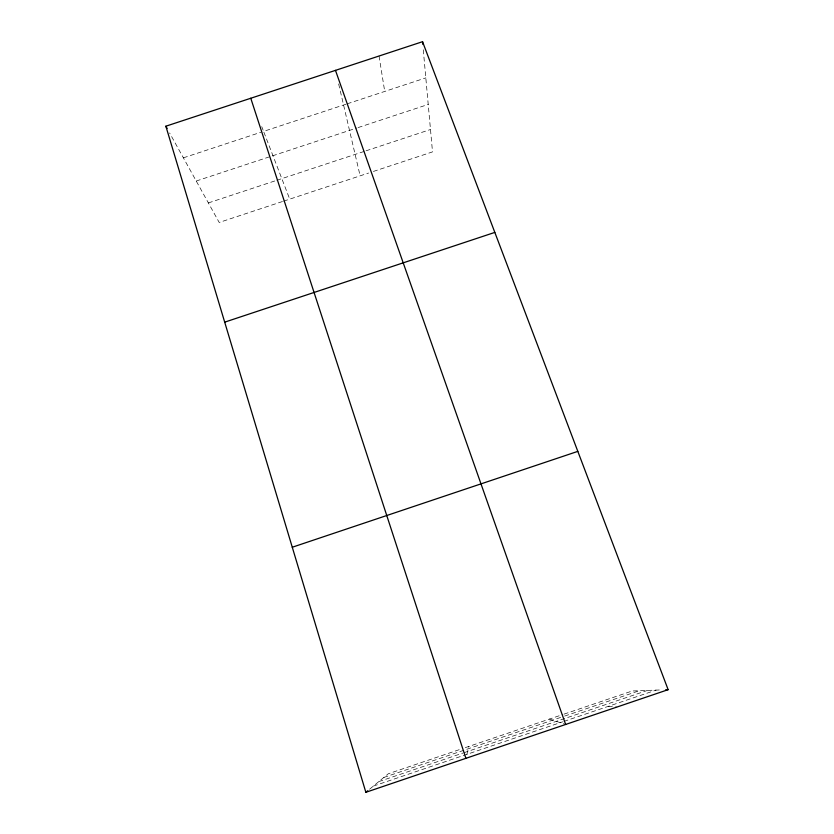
<?xml version="1.0" encoding="UTF-8"?>
<svg xmlns="http://www.w3.org/2000/svg" width="834" height="834" viewBox="0 0 834 834"><rect width="100%" height="100%" fill="white"/><g stroke="black" fill="none" stroke-linecap="round" stroke-linejoin="round"><path stroke-width="0.63" stroke-dasharray="4.17 3.13" d="M466.925 754.332L468.969 746.388M369.618 789.193L388.3 773.764L460.41 749.286M465.299 747.629L562.856 714.519M564.076 714.112L632.203 690.99L662.113 689.885M383.849 777.434L563.513 716.458M564.712 716.052L639.324 690.729M378.803 781.604L462.797 753.092M464.017 752.685L647.413 690.427M373.382 786.087L562.689 721.817M563.92 721.4L656.097 690.114M282.434 201.536L219.196 222.459L169.615 132.981M283.654 201.14L368.576 173.045M373.403 171.439L432.512 151.892L423.13 48.163M183.386 157.834L261.105 132.199M345.995 104.208L263.575 131.386L289.732 199.128M347.205 103.812L425.82 77.885M196.23 181.02L356.9 127.977M358.13 127.571L428.217 104.438M208.364 202.923L275.7 180.665M276.919 180.259L364.854 151.204M366.063 150.798L430.49 129.51M608.194 706.367L616.931 707.055M549.46 719.064L564.566 724.1M261.74 126.653L263.117 130.208M338.656 83.973L360.132 175.838M379.032 56.024L384.724 91.438"/><path stroke-width="1.25" d="M365.855 792.3L668.138 689.666L422.546 41.7L165.862 126.205L365.855 792.3L367.742 790.747M292.275 547.24L577.816 451.371M224.7 322.153L494.823 232.405M665.73 689.76L668.138 689.666M165.862 126.205L167.113 128.467M335.476 70.358L565.65 724.465M250.773 98.256L465.893 758.335M422.546 41.7L422.775 44.285"/></g></svg>
